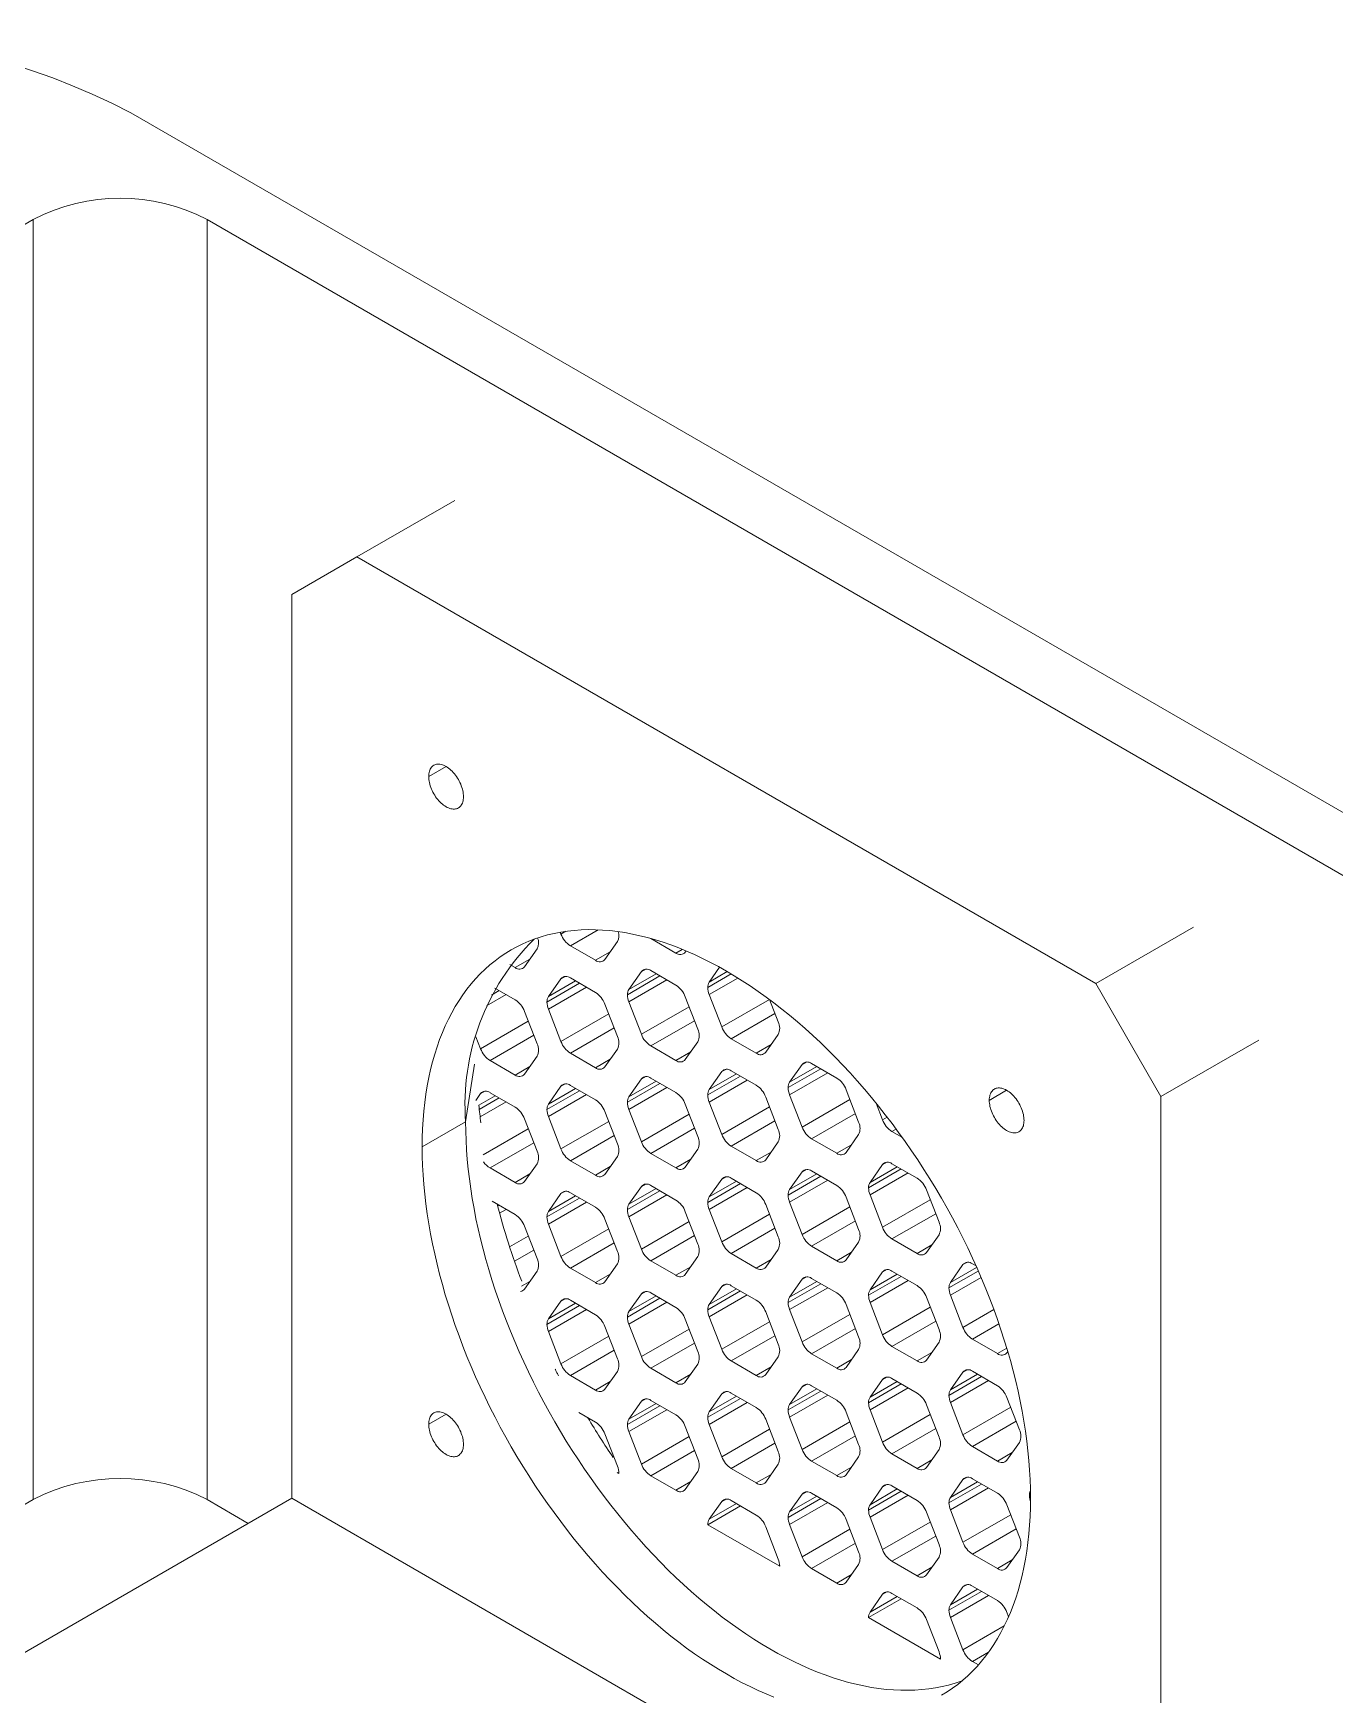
# Model space of a CAD drawing. Header units: millimetres. Extents: x 15 to 405, y 6 to 293.
# Drawn here: x 92.76 to 109.7, y 94.22 to 115.83 of the extents above; entities that cross this region are included whole.
import ezdxf

# ---------------------------------------------------------------- set-up
doc = ezdxf.new("R2010")
doc.units = ezdxf.units.MM

msp = doc.modelspace()

# ---------------------------------------------------------------- linework, layer by layer
at = {"color": 7, "linetype": 'Continuous', "lineweight": 18}
for p, q in [((144.2113, 85.8342), (94.035, 114.8003)), ((91.8894, 112.9086), (92.7622, 113.4124)), ((92.7622, 96.755), (92.7622, 113.4124)), ((141.8071, 86.4056), (95.0249, 113.4124)), ((95.0249, 96.755), (95.0249, 113.4124)), ((98.2493, 109.7546), (96.9765, 109.0199)), ((96.9765, 109.0199), (96.128, 108.5298)), ((106.5932, 103.4683), (96.9765, 109.0199)), ((96.128, 108.5298), (96.128, 96.7717)), ((98.1362, 106.2927), (97.9099, 106.162)), ((99.6226, 104.1375), (99.6323, 104.1125)), ((99.6323, 104.1125), (99.6954, 104.149)), ((99.7548, 103.9602), (100.1159, 104.1686)), ((100.2039, 103.7826), (100.3672, 104.0149)), ((100.7992, 104.0562), (100.8013, 104.055)), ((100.8013, 104.055), (100.8021, 104.0554)), ((100.8013, 104.055), (101.1279, 103.8664)), ((106.5932, 103.4683), (107.866, 104.203)), ((99.0349, 103.6768), (99.228, 103.7883)), ((99.1573, 103.6877), (99.3206, 103.9201)), ((99.7548, 103.9602), (100.0814, 103.7716)), ((100.0814, 103.7716), (100.2745, 103.8831)), ((101.1279, 103.8664), (101.2107, 103.9142)), ((101.2504, 103.8774), (101.2615, 103.8932)), ((98.9681, 103.7153), (99.0349, 103.6768)), ((99.6323, 103.5311), (99.6841, 103.561)), ((100.4966, 103.3229), (100.9209, 103.5678)), ((100.6788, 103.6259), (100.5155, 103.3936)), ((100.5155, 103.3936), (100.8691, 103.5977)), ((100.6788, 103.6259), (100.7306, 103.6558)), ((101.1279, 103.4484), (100.8013, 103.6369)), ((101.5431, 103.4177), (101.8483, 103.5939)), ((101.6971, 103.6806), (101.562, 103.4884)), ((101.562, 103.4884), (101.797, 103.6241)), ((98.7264, 103.3196), (98.8279, 103.3782)), ((98.7698, 103.4045), (98.7761, 103.4081)), ((99.0349, 103.2587), (98.7728, 103.41)), ((99.4501, 103.2281), (99.8744, 103.473)), ((99.6323, 103.5311), (99.469, 103.2988)), ((99.469, 103.2988), (99.8226, 103.5029)), ((99.469, 103.1355), (99.9641, 103.4213)), ((100.0814, 103.3535), (99.7548, 103.5421)), ((100.5155, 103.2303), (101.0106, 103.5161)), ((101.562, 103.3251), (101.9356, 103.5408)), ((107.4417, 101.9986), (106.5932, 103.4683)), ((98.6627, 103.1793), (98.9175, 103.3265)), ((99.469, 103.1355), (99.6323, 102.7146)), ((100.3672, 102.7803), (100.2039, 103.2012)), ((100.5155, 103.2303), (100.6788, 102.8094)), ((100.6788, 102.8094), (101.3, 103.168)), ((101.4137, 102.8751), (101.2504, 103.296)), ((101.562, 103.3251), (101.7253, 102.9042)), ((101.7253, 102.9042), (102.3449, 103.2619)), ((102.4602, 102.9699), (102.3478, 103.2597)), ((98.5858, 102.6198), (99.207, 102.9784)), ((99.3206, 102.6855), (99.1573, 103.1064)), ((99.6323, 102.7146), (100.2535, 103.0732)), ((100.8013, 102.6571), (101.3707, 102.9858)), ((101.8478, 102.7519), (102.4173, 103.0806)), ((98.5254, 102.7755), (98.5858, 102.6198)), ((98.7083, 102.4674), (99.2777, 102.7961)), ((99.7548, 102.5622), (100.3242, 102.891)), ((101.2504, 102.4795), (101.4137, 102.7118)), ((101.8478, 102.7519), (102.1744, 102.5633)), ((102.2969, 102.5743), (102.4602, 102.8066)), ((108.7145, 102.7333), (107.4417, 101.9986)), ((99.1573, 102.2898), (99.3206, 102.5222)), ((99.7548, 102.5622), (100.0814, 102.3737)), ((100.0814, 102.3737), (100.2745, 102.4852)), ((100.2039, 102.3846), (100.3672, 102.617)), ((100.8013, 102.6571), (101.1279, 102.4685)), ((101.1279, 102.4685), (101.321, 102.58)), ((102.1744, 102.5633), (102.3676, 102.6748)), ((98.3907, 101.671), (98.5045, 102.4217)), ((98.7083, 102.4674), (99.0349, 102.2789)), ((99.0349, 102.2789), (99.228, 102.3904)), ((100.6788, 102.228), (100.7306, 102.2579)), ((101.5431, 102.0198), (101.9674, 102.2647)), ((101.7253, 102.3228), (101.562, 102.0905)), ((101.562, 102.0905), (101.9157, 102.2946)), ((101.7253, 102.3228), (101.7771, 102.3527)), ((102.1744, 102.1453), (101.8478, 102.3338)), ((102.5896, 102.1146), (103.0139, 102.3596)), ((102.7719, 102.4177), (102.6086, 102.1853)), ((102.6086, 102.1853), (102.9622, 102.3895)), ((102.6086, 102.022), (103.1036, 102.3078)), ((102.7719, 102.4177), (102.8236, 102.4476)), ((103.2209, 102.2401), (102.8943, 102.4286)), ((98.5858, 102.0384), (98.6376, 102.0683)), ((99.0349, 101.8608), (98.7083, 102.0493)), ((99.4501, 101.8302), (99.8744, 102.0751)), ((99.6323, 102.1332), (99.469, 101.9009)), ((99.469, 101.9009), (99.8226, 102.105)), ((99.6323, 102.1332), (99.6841, 102.1631)), ((100.0814, 101.9556), (99.7548, 102.1442)), ((100.4966, 101.925), (100.9209, 102.1699)), ((100.6788, 102.228), (100.5155, 101.9957)), ((100.5155, 101.9957), (100.8691, 102.1998)), ((100.5155, 101.8324), (101.0106, 102.1182)), ((101.1279, 102.0504), (100.8013, 102.239)), ((101.562, 101.9272), (102.0571, 102.213)), ((103.5067, 101.6668), (103.3434, 102.0877)), ((105.4336, 102.08), (105.2072, 101.9494)), ((98.5858, 102.0384), (98.5222, 101.948)), ((98.5625, 101.8868), (98.7761, 102.0102)), ((98.5687, 101.8307), (98.8279, 101.9803)), ((98.5799, 101.7336), (98.9175, 101.9285)), ((99.469, 101.7376), (99.9641, 102.0234)), ((100.5155, 101.8324), (100.6788, 101.4115)), ((101.4137, 101.4772), (101.2504, 101.8981)), ((101.562, 101.9272), (101.7253, 101.5063)), ((101.7253, 101.5063), (102.3465, 101.8649)), ((102.4602, 101.572), (102.2969, 101.9929)), ((102.6086, 102.022), (102.7719, 101.6011)), ((102.7719, 101.6011), (103.3931, 101.9597)), ((103.7339, 101.9137), (103.8184, 101.6959)), ((107.4417, 90.2404), (107.4417, 101.9986)), ((98.3907, 101.671), (97.825, 101.3444)), ((99.3206, 101.2876), (99.1573, 101.7085)), ((99.469, 101.7376), (99.6323, 101.3167)), ((99.6323, 101.3167), (100.2535, 101.6753)), ((100.3672, 101.3824), (100.2039, 101.8033)), ((100.6788, 101.4115), (101.3, 101.7701)), ((101.8478, 101.354), (102.4173, 101.6827)), ((102.8943, 101.4488), (103.4638, 101.7775)), ((103.8184, 101.6959), (103.8787, 101.7308)), ((98.6201, 101.2417), (99.207, 101.5805)), ((98.7083, 101.0695), (99.2777, 101.3982)), ((99.7548, 101.1643), (100.3242, 101.493)), ((100.8013, 101.2591), (101.3707, 101.5879)), ((102.2969, 101.1764), (102.4602, 101.4087)), ((102.8943, 101.4488), (103.2209, 101.2602)), ((103.3434, 101.2712), (103.5067, 101.5035)), ((103.9409, 101.5436), (103.996, 101.5754)), ((103.9409, 101.5436), (104.0757, 101.4657)), ((100.2039, 100.9867), (100.3672, 101.2191)), ((100.8013, 101.2591), (101.1279, 101.0706)), ((101.1279, 101.0706), (101.321, 101.1821)), ((101.2504, 101.0815), (101.4137, 101.3139)), ((101.8478, 101.354), (102.1744, 101.1654)), ((102.1744, 101.1654), (102.3676, 101.2769)), ((103.2209, 101.2602), (103.4141, 101.3717)), ((98.7083, 101.0695), (99.0349, 100.881)), ((99.0349, 100.881), (99.228, 100.9925)), ((99.1573, 100.8919), (99.3206, 101.1243)), ((99.7548, 101.1643), (100.0814, 100.9758)), ((100.0814, 100.9758), (100.2745, 101.0873)), ((102.5896, 100.7167), (103.0139, 100.9616)), ((102.7719, 101.0197), (102.6086, 100.7874)), ((102.6086, 100.7874), (102.9622, 100.9915)), ((102.7719, 101.0197), (102.8236, 101.0496)), ((103.2209, 100.8422), (102.8943, 101.0307)), ((103.6361, 100.8115), (104.0605, 101.0565)), ((103.8184, 101.1146), (103.6551, 100.8822)), ((103.6551, 100.8822), (104.0087, 101.0864)), ((103.6551, 100.7189), (104.1501, 101.0047)), ((103.8184, 101.1146), (103.8702, 101.1445)), ((104.2675, 100.937), (103.9409, 101.1255)), ((99.6323, 100.7353), (99.6841, 100.7652)), ((100.0814, 100.5577), (99.7548, 100.7462)), ((100.4966, 100.5271), (100.9209, 100.772)), ((100.6788, 100.8301), (100.5155, 100.5978)), ((100.5155, 100.5978), (100.8691, 100.8019)), ((100.6788, 100.8301), (100.7306, 100.86)), ((101.1279, 100.6525), (100.8013, 100.8411)), ((101.5431, 100.6219), (101.9674, 100.8668)), ((101.7253, 100.9249), (101.562, 100.6926)), ((101.562, 100.6926), (101.9157, 100.8967)), ((101.562, 100.5293), (102.0571, 100.8151)), ((101.7253, 100.9249), (101.7771, 100.9548)), ((102.1744, 100.7473), (101.8478, 100.9359)), ((102.6086, 100.6241), (103.1036, 100.9099)), ((104.5532, 100.3637), (104.3899, 100.7846)), ((99.0349, 100.4629), (98.7353, 100.6358)), ((98.8073, 100.5705), (98.8279, 100.5824)), ((98.8316, 100.481), (98.9175, 100.5306)), ((99.4501, 100.4322), (99.8744, 100.6772)), ((99.6323, 100.7353), (99.469, 100.503)), ((99.469, 100.503), (99.8226, 100.7071)), ((99.469, 100.3396), (99.9641, 100.6254)), ((100.5155, 100.4345), (101.0106, 100.7202)), ((101.562, 100.5293), (101.7253, 100.1084)), ((102.4602, 100.1741), (102.2969, 100.595)), ((102.6086, 100.6241), (102.7719, 100.2032)), ((102.7719, 100.2032), (103.3931, 100.5618)), ((103.5067, 100.2689), (103.3434, 100.6898)), ((103.6551, 100.7189), (103.8184, 100.298)), ((103.8184, 100.298), (104.4396, 100.6566)), ((99.469, 100.3396), (99.6323, 99.9188)), ((100.3672, 99.9845), (100.2039, 100.4053)), ((100.5155, 100.4345), (100.6788, 100.0136)), ((100.6788, 100.0136), (101.3, 100.3722)), ((101.4137, 100.0793), (101.2504, 100.5002)), ((101.7253, 100.1084), (102.3465, 100.467)), ((102.8943, 100.0508), (103.4638, 100.3796)), ((103.9409, 100.1457), (104.5103, 100.4744)), ((98.964, 100.0423), (99.207, 100.1826)), ((99.3206, 99.8896), (99.1573, 100.3105)), ((99.6323, 99.9188), (100.2535, 100.2774)), ((100.8013, 99.8612), (101.3707, 100.1899)), ((101.8478, 99.956), (102.4173, 100.2848)), ((103.3434, 99.8733), (103.5067, 100.1056)), ((103.9409, 100.1457), (104.2675, 99.9571)), ((104.3899, 99.9681), (104.5532, 100.2004)), ((99.027, 99.8556), (99.2777, 100.0003)), ((99.7548, 99.7664), (100.3242, 100.0951)), ((101.2504, 99.6836), (101.4137, 99.916)), ((101.8478, 99.956), (102.1744, 99.7675)), ((102.2969, 99.7784), (102.4602, 100.0108)), ((102.8943, 100.0508), (103.2209, 99.8623)), ((103.2209, 99.8623), (103.4141, 99.9738)), ((104.2675, 99.9571), (104.4606, 100.0686)), ((99.1573, 99.494), (99.3206, 99.7263)), ((99.7548, 99.7664), (100.0814, 99.5779)), ((100.0814, 99.5779), (100.2745, 99.6894)), ((100.2039, 99.5888), (100.3672, 99.8212)), ((100.8013, 99.8612), (101.1279, 99.6727)), ((101.1279, 99.6727), (101.321, 99.7842)), ((102.1744, 99.7675), (102.3676, 99.879)), ((103.8184, 99.7166), (103.6551, 99.4843)), ((103.6551, 99.4843), (104.0087, 99.6884)), ((103.8184, 99.7166), (103.8702, 99.7465)), ((104.2675, 99.5391), (103.9409, 99.7276)), ((104.6827, 99.5084), (105.0641, 99.7286)), ((104.8649, 99.8115), (104.7016, 99.5791)), ((104.7016, 99.5791), (105.043, 99.7762)), ((104.8649, 99.8115), (104.9167, 99.8414)), ((105.0346, 99.7951), (104.9874, 99.8224)), ((99.1191, 99.5317), (99.228, 99.5945)), ((100.6788, 99.4322), (100.7306, 99.4621)), ((101.5431, 99.224), (101.9674, 99.4689)), ((101.7253, 99.527), (101.562, 99.2947)), ((101.562, 99.2947), (101.9157, 99.4988)), ((101.7253, 99.527), (101.7771, 99.5569)), ((102.1744, 99.3494), (101.8478, 99.538)), ((102.5896, 99.3188), (103.0139, 99.5637)), ((102.7719, 99.6218), (102.6086, 99.3895)), ((102.6086, 99.3895), (102.9622, 99.5936)), ((102.6086, 99.2262), (103.1036, 99.512)), ((102.7719, 99.6218), (102.8236, 99.6517)), ((103.2209, 99.4442), (102.8943, 99.6328)), ((103.6361, 99.4136), (104.0605, 99.6585)), ((103.6551, 99.321), (104.1501, 99.6068)), ((104.7016, 99.4158), (105.0999, 99.6457)), ((99.4501, 99.0343), (99.8744, 99.2793)), ((99.6323, 99.3374), (99.469, 99.105)), ((99.469, 99.105), (99.8226, 99.3092)), ((99.6323, 99.3374), (99.6841, 99.3673)), ((100.0814, 99.1598), (99.7548, 99.3483)), ((100.4966, 99.1291), (100.9209, 99.3741)), ((100.6788, 99.4322), (100.5155, 99.1999)), ((100.5155, 99.1999), (100.8691, 99.404)), ((100.5155, 99.0365), (101.0106, 99.3223)), ((101.1279, 99.2546), (100.8013, 99.4431)), ((101.562, 99.1314), (102.0571, 99.4171)), ((103.5067, 98.871), (103.3434, 99.2919)), ((103.6551, 99.321), (103.8184, 98.9001)), ((103.8184, 98.9001), (104.4396, 99.2587)), ((104.5532, 98.9658), (104.3899, 99.3867)), ((104.7016, 99.4158), (104.8649, 98.9949)), ((99.469, 98.9417), (99.9641, 99.2275)), ((100.5155, 99.0365), (100.6788, 98.6157)), ((101.4137, 98.6814), (101.2504, 99.1022)), ((101.562, 99.1314), (101.7253, 98.7105)), ((101.7253, 98.7105), (102.3465, 99.0691)), ((102.4602, 98.7762), (102.2969, 99.1971)), ((102.6086, 99.2262), (102.7719, 98.8053)), ((102.7719, 98.8053), (103.3931, 99.1639)), ((103.9409, 98.7477), (104.5103, 99.0765)), ((104.8649, 98.9949), (105.2665, 99.2268)), ((104.9874, 98.8426), (105.3325, 99.0418)), ((99.469, 98.9417), (99.6323, 98.5208)), ((99.6323, 98.5208), (100.2535, 98.8795)), ((100.3672, 98.5865), (100.2039, 99.0074)), ((100.6788, 98.6157), (101.3, 98.9743)), ((101.8478, 98.5581), (102.4173, 98.8868)), ((102.8943, 98.6529), (103.4638, 98.9817)), ((104.3899, 98.5702), (104.5532, 98.8025)), ((104.9874, 98.8426), (105.314, 98.654)), ((99.7548, 98.3685), (100.3242, 98.6972)), ((100.8013, 98.4633), (101.3707, 98.792)), ((102.2969, 98.3805), (102.4602, 98.6129)), ((102.8943, 98.6529), (103.2209, 98.4644)), ((103.3434, 98.4753), (103.5067, 98.7077)), ((103.9409, 98.7477), (104.2675, 98.5592)), ((104.2675, 98.5592), (104.4606, 98.6707)), ((105.314, 98.654), (105.435, 98.7239)), ((105.4364, 98.665), (105.4478, 98.6811)), ((99.7548, 98.3685), (100.0814, 98.1799)), ((100.2039, 98.1909), (100.3672, 98.4232)), ((100.8013, 98.4633), (101.1279, 98.2748)), ((101.1279, 98.2748), (101.321, 98.3863)), ((101.2504, 98.2857), (101.4137, 98.5181)), ((101.8478, 98.5581), (102.1744, 98.3696)), ((102.1744, 98.3696), (102.3676, 98.4811)), ((103.2209, 98.4644), (103.4141, 98.5759)), ((104.8649, 98.4135), (104.7016, 98.1812)), ((104.7016, 98.1812), (105.0552, 98.3853)), ((104.8649, 98.4135), (104.9167, 98.4434)), ((105.314, 98.236), (104.9874, 98.4245)), ((100.0814, 98.1799), (100.2745, 98.2914)), ((101.7253, 98.1291), (101.7771, 98.159)), ((102.5896, 97.9208), (103.0139, 98.1658)), ((102.7719, 98.2239), (102.6086, 97.9916)), ((102.6086, 97.9916), (102.9622, 98.1957)), ((102.7719, 98.2239), (102.8236, 98.2538)), ((103.2209, 98.0463), (102.8943, 98.2349)), ((103.6361, 98.0157), (104.0605, 98.2606)), ((103.8184, 98.3187), (103.6551, 98.0864)), ((103.6551, 98.0864), (104.0087, 98.2905)), ((103.6551, 97.9231), (104.1501, 98.2089)), ((103.8184, 98.3187), (103.8702, 98.3486)), ((104.2675, 98.1411), (103.9409, 98.3297)), ((104.6827, 98.1105), (105.107, 98.3554)), ((104.7016, 98.0179), (105.1967, 98.3037)), ((100.4966, 97.7312), (100.9209, 97.9762)), ((100.6788, 98.0343), (100.5155, 97.8019)), ((100.5155, 97.8019), (100.8691, 98.0061)), ((100.6788, 98.0343), (100.7306, 98.0642)), ((101.1279, 97.8567), (100.8013, 98.0452)), ((101.5431, 97.826), (101.9674, 98.071)), ((101.7253, 98.1291), (101.562, 97.8967)), ((101.562, 97.8967), (101.9157, 98.1009)), ((101.562, 97.7334), (102.0571, 98.0192)), ((102.1744, 97.9515), (101.8478, 98.14)), ((102.6086, 97.8283), (103.1036, 98.114)), ((104.5532, 97.5679), (104.3899, 97.9888)), ((104.7016, 98.0179), (104.8649, 97.597)), ((104.8649, 97.597), (105.4861, 97.9556)), ((105.5997, 97.6627), (105.4364, 98.0836)), ((98.1362, 97.866), (97.9099, 97.7353)), ((100.0814, 97.7619), (99.8658, 97.8863)), ((100.5155, 97.6386), (101.0106, 97.9244)), ((101.562, 97.7334), (101.7253, 97.3126)), ((102.4602, 97.3783), (102.2969, 97.7991)), ((102.6086, 97.8283), (102.7719, 97.4074)), ((102.7719, 97.4074), (103.3931, 97.766)), ((103.5067, 97.4731), (103.3434, 97.894)), ((103.6551, 97.9231), (103.8184, 97.5022)), ((103.8184, 97.5022), (104.4396, 97.8608)), ((104.9874, 97.4446), (105.5568, 97.7734)), ((100.3672, 97.1886), (100.2039, 97.6095)), ((100.5155, 97.6386), (100.6788, 97.2177)), ((100.6788, 97.2177), (101.3, 97.5763)), ((101.4137, 97.2834), (101.2504, 97.7043)), ((101.7253, 97.3126), (102.3465, 97.6712)), ((102.8943, 97.255), (103.4638, 97.5837)), ((103.9409, 97.3498), (104.5103, 97.6786)), ((100.8013, 97.0654), (101.3707, 97.3941)), ((101.8478, 97.1602), (102.4173, 97.4889)), ((103.3434, 97.0774), (103.5067, 97.3098)), ((103.9409, 97.3498), (104.2675, 97.1613)), ((104.3899, 97.1722), (104.5532, 97.4046)), ((104.9874, 97.4446), (105.314, 97.2561)), ((105.314, 97.2561), (105.5071, 97.3676)), ((105.4364, 97.2671), (105.5997, 97.4994)), ((100.3646, 97.1085), (100.3861, 97.096)), ((101.2504, 96.8878), (101.4137, 97.1201)), ((101.8478, 97.1602), (102.1744, 96.9717)), ((102.1744, 96.9717), (102.3676, 97.0832)), ((102.2969, 96.9826), (102.4602, 97.215)), ((102.8943, 97.255), (103.2209, 97.0665)), ((103.2209, 97.0665), (103.4141, 97.178)), ((104.2675, 97.1613), (104.4606, 97.2728)), ((100.8013, 97.0654), (101.1279, 96.8768)), ((101.1279, 96.8768), (101.321, 96.9883)), ((102.7719, 96.826), (102.8236, 96.8559)), ((103.6361, 96.6177), (104.0605, 96.8627)), ((103.8184, 96.9208), (103.6551, 96.6885)), ((103.6551, 96.6885), (104.0087, 96.8926)), ((103.8184, 96.9208), (103.8702, 96.9507)), ((104.2675, 96.7432), (103.9409, 96.9318)), ((104.6827, 96.7126), (105.107, 96.9575)), ((104.8649, 97.0156), (104.7016, 96.7833)), ((104.7016, 96.7833), (105.0552, 96.9874)), ((104.7016, 96.62), (105.1967, 96.9058)), ((104.8649, 97.0156), (104.9167, 97.0455)), ((105.314, 96.838), (104.9874, 97.0266)), ((91.3197, 93.9959), (96.128, 96.7717)), ((91.8894, 96.2511), (92.7622, 96.755)), ((95.0249, 96.755), (95.562, 96.4449)), ((107.4417, 90.2404), (96.128, 96.7717)), ((101.5431, 96.4281), (101.9674, 96.6731)), ((101.7253, 96.7312), (101.562, 96.4988)), ((101.562, 96.4988), (101.9157, 96.703)), ((101.7253, 96.7312), (101.7771, 96.7611)), ((102.1744, 96.5536), (101.8478, 96.7421)), ((102.5896, 96.5229), (103.0139, 96.7679)), ((102.7719, 96.826), (102.6086, 96.5936)), ((102.6086, 96.5936), (102.9622, 96.7978)), ((102.6086, 96.4303), (103.1036, 96.7161)), ((103.2209, 96.6484), (102.8943, 96.8369)), ((103.6551, 96.5252), (104.1501, 96.8109)), ((105.5997, 96.2648), (105.4364, 96.6857)), ((105.7292, 96.8074), (105.7445, 96.8162)), ((101.5431, 96.4281), (102.4791, 95.8878)), ((102.6086, 96.4303), (102.7719, 96.0095)), ((103.5067, 96.0752), (103.3434, 96.496)), ((103.6551, 96.5252), (103.8184, 96.1043)), ((103.8184, 96.1043), (104.4396, 96.4629)), ((104.5532, 96.17), (104.3899, 96.5909)), ((104.7016, 96.62), (104.8649, 96.1991)), ((104.8649, 96.1991), (105.4861, 96.5577)), ((102.4602, 95.9803), (102.2969, 96.4012)), ((102.7719, 96.0095), (103.3931, 96.3681)), ((103.9409, 95.9519), (104.5103, 96.2806)), ((104.9874, 96.0467), (105.5568, 96.3755)), ((102.8943, 95.8571), (103.4638, 96.1858)), ((104.3899, 95.7743), (104.5532, 96.0067)), ((104.9874, 96.0467), (105.314, 95.8582)), ((105.4364, 95.8691), (105.5997, 96.1015)), ((102.8943, 95.8571), (103.2209, 95.6686)), ((103.2209, 95.6686), (103.4141, 95.7801)), ((103.3434, 95.6795), (103.5067, 95.9119)), ((103.9409, 95.9519), (104.2675, 95.7634)), ((104.2675, 95.7634), (104.4606, 95.8749)), ((105.314, 95.8582), (105.5071, 95.9697)), ((104.6827, 95.3146), (105.107, 95.5596)), ((104.8649, 95.6177), (104.7016, 95.3854)), ((104.7016, 95.3854), (105.0552, 95.5895)), ((104.8649, 95.6177), (104.9167, 95.6476)), ((105.314, 95.4401), (104.9874, 95.6287)), ((103.6361, 95.2198), (104.0605, 95.4648)), ((103.8184, 95.5229), (103.6551, 95.2905)), ((103.6551, 95.2905), (104.0087, 95.4947)), ((103.8184, 95.5229), (103.8702, 95.5528)), ((104.2675, 95.3453), (103.9409, 95.5338)), ((104.7016, 95.2221), (105.1967, 95.5078)), ((103.6361, 95.2198), (104.5722, 94.6795)), ((104.5532, 94.7721), (104.3899, 95.1929)), ((104.7016, 95.2221), (104.8649, 94.8012)), ((105.4585, 95.231), (105.4364, 95.2878)), ((104.8649, 94.8012), (105.403, 95.1118)), ((104.9874, 94.6488), (105.1987, 94.7708)), ((104.9874, 94.6488), (105.0654, 94.6038))]:
    msp.add_line(p, q, dxfattribs=at)
at = {"color": 7, "linetype": 'Continuous', "lineweight": 18, "flags": 128}
for points in [[(98.3624, 105.9008), (98.3619, 105.9198), (98.3601, 105.9393), (98.3573, 105.9593), (98.3533, 105.9797), (98.3482, 106.0003), (98.342, 106.0211), (98.3348, 106.042), (98.3265, 106.0628), (98.3173, 106.0834), (98.3072, 106.1038), (98.2962, 106.1238), (98.2844, 106.1434), (98.2718, 106.1623), (98.2585, 106.1806), (98.2446, 106.1981), (98.2302, 106.2148), (98.2152, 106.2306), (98.1999, 106.2453), (98.1843, 106.259), (98.1684, 106.2715), (98.1523, 106.2827), (98.1362, 106.2927), (98.12, 106.3014), (98.104, 106.3086), (98.0881, 106.3145), (98.0724, 106.3189), (98.0571, 106.3219), (98.0422, 106.3234), (98.0277, 106.3234), (98.0138, 106.3219), (98.0006, 106.3189), (97.988, 106.3144), (97.9762, 106.3085), (97.9652, 106.3013), (97.955, 106.2926), (97.9458, 106.2826), (97.9376, 106.2713), (97.9303, 106.2588), (97.9242, 106.2451), (97.9191, 106.2304), (97.9151, 106.2146), (97.9122, 106.1979), (97.9105, 106.1804), (97.9099, 106.162)], [(97.9099, 106.162), (97.9105, 106.1431), (97.9122, 106.1235), (97.9151, 106.1035), (97.9191, 106.0831), (97.9242, 106.0625), (97.9303, 106.0417), (97.9376, 106.0208), (97.9458, 106), (97.955, 105.9794), (97.9652, 105.959), (97.9762, 105.939), (97.988, 105.9195), (98.0006, 105.9005), (98.0138, 105.8822), (98.0277, 105.8647), (98.0422, 105.848), (98.0571, 105.8323), (98.0724, 105.8175), (98.0881, 105.8039), (98.104, 105.7914), (98.12, 105.7801), (98.1362, 105.7701), (98.1523, 105.7615), (98.1684, 105.7542), (98.1843, 105.7483), (98.1999, 105.7439), (98.2152, 105.741), (98.2302, 105.7395), (98.2446, 105.7395), (98.2585, 105.741), (98.2718, 105.744), (98.2844, 105.7484), (98.2962, 105.7543), (98.3072, 105.7616), (98.3173, 105.7703), (98.3265, 105.7803), (98.3348, 105.7915), (98.342, 105.8041), (98.3482, 105.8177), (98.3533, 105.8325), (98.3573, 105.8482), (98.3601, 105.8649), (98.3619, 105.8825), (98.3624, 105.9008)], [(105.7446, 96.7726), (105.7433, 96.893), (105.7392, 97.015), (105.7324, 97.1384), (105.7229, 97.2631), (105.7108, 97.389), (105.6959, 97.516), (105.6783, 97.6441), (105.6581, 97.7732), (105.6352, 97.9032), (105.6097, 98.0339), (105.5816, 98.1654), (105.5508, 98.2975), (105.5175, 98.4301), (105.4816, 98.5631), (105.4432, 98.6964), (105.4023, 98.83), (105.3589, 98.9638), (105.313, 99.0976), (105.2648, 99.2314), (105.2141, 99.3651), (105.1611, 99.4986), (105.1058, 99.6318), (105.0482, 99.7646), (104.9884, 99.8969), (104.9264, 100.0286), (104.8622, 100.1596), (104.7959, 100.2899), (104.7275, 100.4194), (104.6572, 100.5479), (104.5848, 100.6754), (104.5106, 100.8018), (104.4345, 100.927), (104.3565, 101.051), (104.2768, 101.1735), (104.1954, 101.2946), (104.1124, 101.4142), (104.0277, 101.5322), (103.9415, 101.6484), (103.8538, 101.7629), (103.7647, 101.8755), (103.6743, 101.9863), (103.5826, 102.0949), (103.4896, 102.2016), (103.3954, 102.306), (103.3002, 102.4083), (103.2039, 102.5082), (103.1067, 102.6058), (103.0085, 102.7009), (102.9095, 102.7936), (102.8097, 102.8837), (102.7092, 102.9711), (102.6081, 103.0559), (102.5065, 103.138), (102.4043, 103.2172), (102.3017, 103.2936), (102.1988, 103.3671), (102.0955, 103.4377), (101.9921, 103.5052), (101.8885, 103.5697), (101.7848, 103.6311), (101.6812, 103.6894), (101.5776, 103.7445), (101.4742, 103.7964), (101.3709, 103.845), (101.268, 103.8904), (101.1654, 103.9324), (101.0632, 103.9711), (100.9616, 104.0065), (100.8604, 104.0384), (100.76, 104.067), (100.6602, 104.0921), (100.5612, 104.1137), (100.463, 104.1319), (100.3658, 104.1466), (100.2695, 104.1579), (100.1742, 104.1656), (100.0801, 104.1698), (99.9871, 104.1705), (99.8954, 104.1678), (99.8049, 104.1615), (99.7159, 104.1517), (99.6282, 104.1384), (99.542, 104.1217), (99.4573, 104.1015), (99.3743, 104.0778), (99.2929, 104.0507), (99.2132, 104.0202), (99.1352, 103.9862), (99.0591, 103.9489), (98.9848, 103.9082), (98.9125, 103.8643), (98.8421, 103.817), (98.7738, 103.7664), (98.7075, 103.7127), (98.6433, 103.6557), (98.5813, 103.5956), (98.5215, 103.5324), (98.4639, 103.4661), (98.4086, 103.3968), (98.3556, 103.3245), (98.3049, 103.2493), (98.2566, 103.1712), (98.2108, 103.0903), (98.1674, 103.0067), (98.1265, 102.9203), (98.0881, 102.8313), (98.0522, 102.7397), (98.0189, 102.6456), (97.9881, 102.549), (97.96, 102.45), (97.9345, 102.3487), (97.9116, 102.2452), (97.8914, 102.1395), (97.8738, 102.0316), (97.8589, 101.9217), (97.8467, 101.8099), (97.8373, 101.6962), (97.8305, 101.5806), (97.8264, 101.4634), (97.825, 101.3444)], [(105.6598, 101.6881), (105.6592, 101.7071), (105.6575, 101.7266), (105.6546, 101.7467), (105.6506, 101.767), (105.6455, 101.7877), (105.6393, 101.8085), (105.6321, 101.8293), (105.6239, 101.8501), (105.6147, 101.8708), (105.6045, 101.8911), (105.5935, 101.9111), (105.5817, 101.9307), (105.5691, 101.9496), (105.5558, 101.9679), (105.542, 101.9855), (105.5275, 102.0022), (105.5126, 102.0179), (105.4973, 102.0327), (105.4816, 102.0463), (105.4657, 102.0588), (105.4497, 102.0701), (105.4335, 102.08), (105.4174, 102.0887), (105.4013, 102.096), (105.3854, 102.1018), (105.3698, 102.1063), (105.3544, 102.1092), (105.3395, 102.1107), (105.3251, 102.1107), (105.3112, 102.1092), (105.2979, 102.1062), (105.2853, 102.1018), (105.2735, 102.0959), (105.2625, 102.0886), (105.2524, 102.0799), (105.2432, 102.0699), (105.2349, 102.0586), (105.2277, 102.0461), (105.2215, 102.0325), (105.2164, 102.0177), (105.2124, 102.0019), (105.2095, 101.9852), (105.2078, 101.9677), (105.2072, 101.9494)], [(105.2072, 101.9494), (105.2078, 101.9304), (105.2095, 101.9109), (105.2124, 101.8909), (105.2164, 101.8705), (105.2215, 101.8498), (105.2277, 101.829), (105.2349, 101.8082), (105.2432, 101.7874), (105.2524, 101.7667), (105.2625, 101.7464), (105.2735, 101.7264), (105.2853, 101.7068), (105.2979, 101.6879), (105.3112, 101.6696), (105.3251, 101.652), (105.3395, 101.6353), (105.3544, 101.6196), (105.3698, 101.6048), (105.3854, 101.5912), (105.4013, 101.5787), (105.4174, 101.5674), (105.4335, 101.5575), (105.4497, 101.5488), (105.4657, 101.5415), (105.4816, 101.5357), (105.4973, 101.5312), (105.5126, 101.5283), (105.5275, 101.5268), (105.542, 101.5268), (105.5558, 101.5283), (105.5691, 101.5313), (105.5817, 101.5357), (105.5935, 101.5416), (105.6045, 101.5489), (105.6147, 101.5576), (105.6239, 101.5676), (105.6321, 101.5789), (105.6393, 101.5914), (105.6455, 101.6051), (105.6506, 101.6198), (105.6546, 101.6356), (105.6575, 101.6523), (105.6592, 101.6698), (105.6598, 101.6881)], [(98.3907, 101.671), (98.3921, 101.5505), (98.3962, 101.4286), (98.4029, 101.3052), (98.4124, 101.1805), (98.4246, 101.0546), (98.4395, 100.9275), (98.457, 100.7994), (98.4773, 100.6704), (98.5001, 100.5404), (98.5257, 100.4096), (98.5538, 100.2782), (98.5845, 100.1461), (98.6179, 100.0135), (98.6537, 99.8805), (98.6922, 99.7471), (98.7331, 99.6135), (98.7765, 99.4798), (98.8223, 99.3459), (98.8706, 99.2121), (98.9212, 99.0784), (98.9742, 98.945), (99.0296, 98.8118), (99.0872, 98.679), (99.147, 98.5467), (99.209, 98.415), (99.2732, 98.2839), (99.3395, 98.1536), (99.4078, 98.0242), (99.4782, 97.8956), (99.5505, 97.7681), (99.6248, 97.6417), (99.7009, 97.5165), (99.7788, 97.3926), (99.8585, 97.2701), (99.94, 97.149), (100.023, 97.0294), (100.1077, 96.9114), (100.1939, 96.7952), (100.2815, 96.6807), (100.3706, 96.568), (100.4611, 96.4573), (100.5528, 96.3486), (100.6458, 96.242), (100.7399, 96.1375), (100.8352, 96.0353), (100.9315, 95.9354), (101.0287, 95.8378), (101.1269, 95.7426), (101.2259, 95.65), (101.3257, 95.5599), (101.4261, 95.4724), (101.5272, 95.3876), (101.6289, 95.3056), (101.7311, 95.2263), (101.8337, 95.1499), (101.9366, 95.0764), (102.0398, 95.0059), (102.1433, 94.9383), (102.2469, 94.8738), (102.3505, 94.8124), (102.4542, 94.7542), (102.5578, 94.6991), (102.6612, 94.6472), (102.7644, 94.5985), (102.8674, 94.5532), (102.97, 94.5111), (103.0721, 94.4724), (103.1738, 94.4371), (103.2749, 94.4051), (103.3754, 94.3766), (103.4752, 94.3515), (103.5742, 94.3298), (103.6723, 94.3117), (103.7696, 94.2969), (103.8659, 94.2857), (103.9611, 94.278), (104.0553, 94.2738), (104.1482, 94.273), (104.24, 94.2758), (104.3304, 94.2821), (104.4195, 94.2919), (104.5072, 94.3051), (104.5934, 94.3219), (104.678, 94.3421), (104.7611, 94.3658), (104.8425, 94.3929), (104.8531, 94.3967)], [(97.825, 101.3444), (97.8264, 101.224), (97.8305, 101.102), (97.8373, 100.9786), (97.8467, 100.854), (97.8589, 100.728), (97.8738, 100.601), (97.8914, 100.4729), (97.9116, 100.3438), (97.9345, 100.2138), (97.96, 100.0831), (97.9881, 99.9516), (98.0189, 99.8195), (98.0522, 99.687), (98.0881, 99.5539), (98.1265, 99.4206), (98.1674, 99.287), (98.2108, 99.1532), (98.2566, 99.0194), (98.3049, 98.8856), (98.3556, 98.7519), (98.4086, 98.6184), (98.4639, 98.4852), (98.5215, 98.3524), (98.5813, 98.2201), (98.6433, 98.0884), (98.7075, 97.9574), (98.7738, 97.8271), (98.8421, 97.6976), (98.9125, 97.5691), (98.9848, 97.4416), (99.0591, 97.3152), (99.1352, 97.19), (99.2132, 97.0661), (99.2929, 96.9435), (99.3743, 96.8224), (99.4573, 96.7028), (99.542, 96.5849), (99.6282, 96.4686), (99.7159, 96.3541), (99.8049, 96.2415), (99.8954, 96.1308), (99.9871, 96.0221), (100.0801, 95.9154), (100.1742, 95.811), (100.2695, 95.7087), (100.3658, 95.6088), (100.463, 95.5112), (100.5612, 95.4161), (100.6602, 95.3234), (100.76, 95.2333), (100.8604, 95.1459), (100.9616, 95.0611), (101.0632, 94.979), (101.1654, 94.8998), (101.268, 94.8234), (101.3709, 94.7499), (101.4742, 94.6793), (101.5776, 94.6118), (101.6812, 94.5473), (101.7848, 94.4859), (101.8885, 94.4276), (101.9921, 94.3725), (102.0955, 94.3206), (102.1988, 94.272), (102.3017, 94.2266), (102.4043, 94.1846)], [(98.3624, 97.4741), (98.3619, 97.4931), (98.3601, 97.5126), (98.3573, 97.5326), (98.3533, 97.553), (98.3482, 97.5736), (98.342, 97.5944), (98.3348, 97.6153), (98.3265, 97.6361), (98.3173, 97.6567), (98.3072, 97.6771), (98.2962, 97.6971), (98.2844, 97.7166), (98.2718, 97.7356), (98.2585, 97.7539), (98.2446, 97.7714), (98.2302, 97.7881), (98.2152, 97.8039), (98.1999, 97.8186), (98.1843, 97.8323), (98.1684, 97.8448), (98.1523, 97.856), (98.1362, 97.866), (98.12, 97.8747), (98.104, 97.8819), (98.0881, 97.8878), (98.0724, 97.8922), (98.0571, 97.8952), (98.0422, 97.8967), (98.0277, 97.8967), (98.0138, 97.8952), (98.0006, 97.8922), (97.988, 97.8877), (97.9762, 97.8818), (97.9652, 97.8745), (97.955, 97.8659), (97.9458, 97.8559), (97.9376, 97.8446), (97.9303, 97.8321), (97.9242, 97.8184), (97.9191, 97.8037), (97.9151, 97.7879), (97.9122, 97.7712), (97.9105, 97.7537), (97.9099, 97.7353)], [(97.9099, 97.7353), (97.9105, 97.7164), (97.9122, 97.6968), (97.9151, 97.6768), (97.9191, 97.6564), (97.9242, 97.6358), (97.9303, 97.615), (97.9376, 97.5941), (97.9458, 97.5733), (97.955, 97.5527), (97.9652, 97.5323), (97.9762, 97.5123), (97.988, 97.4928), (98.0006, 97.4738), (98.0138, 97.4555), (98.0277, 97.438), (98.0422, 97.4213), (98.0571, 97.4055), (98.0724, 97.3908), (98.0881, 97.3772), (98.104, 97.3647), (98.12, 97.3534), (98.1362, 97.3434), (98.1523, 97.3348), (98.1684, 97.3275), (98.1843, 97.3216), (98.1999, 97.3172), (98.2152, 97.3143), (98.2302, 97.3128), (98.2446, 97.3128), (98.2585, 97.3143), (98.2718, 97.3173), (98.2844, 97.3217), (98.2962, 97.3276), (98.3072, 97.3349), (98.3173, 97.3436), (98.3265, 97.3536), (98.3348, 97.3648), (98.342, 97.3774), (98.3482, 97.391), (98.3533, 97.4058), (98.3573, 97.4215), (98.3601, 97.4382), (98.3619, 97.4558), (98.3624, 97.4741)], [(104.5848, 94.2088), (104.6572, 94.2527), (104.7275, 94.3), (104.7959, 94.3506), (104.8622, 94.4043), (104.9264, 94.4613), (104.9884, 94.5214), (105.0482, 94.5846), (105.1058, 94.6509), (105.1611, 94.7202), (105.2141, 94.7925), (105.2648, 94.8677), (105.313, 94.9458), (105.3589, 95.0267), (105.4023, 95.1103), (105.4432, 95.1967), (105.4816, 95.2857), (105.5175, 95.3773), (105.5508, 95.4714), (105.5816, 95.568), (105.6097, 95.667), (105.6352, 95.7683), (105.6581, 95.8718), (105.6783, 95.9775), (105.6959, 96.0854), (105.7108, 96.1953), (105.7229, 96.3071), (105.7324, 96.4208), (105.7392, 96.5364), (105.7433, 96.6536), (105.7446, 96.7726)]]:
    msp.add_lwpolyline(points, dxfattribs=at)
at = {"color": 7, "linetype": 'Continuous', "lineweight": 18}
for centre, radius, start, end in [((89.7923, 106.612), 9.2221, 62.60967, 117.39033), ((93.8935, 111.2308), 2.4575, 62.58879, 117.41121), ((101.4132, 101.892), 3.0306, 134.68156, 184.18269), ((99.1701, 103.9992), 0.1701, 332.27466, 21.96738), ((99.9179, 104.2167), 0.304, 200.03867, 237.55047), ((100.2219, 104.0924), 0.1647, 331.90746, 18.60265), ((100.1371, 103.8384), 0.087, 230.1481, 320.07094), ((101.1837, 103.9332), 0.087, 230.1481, 320.07094), ((99.0906, 103.7436), 0.087, 230.1481, 320.07094), ((99.699, 103.4753), 0.087, 50.1481, 140.07094), ((100.7455, 103.5701), 0.087, 50.1481, 140.07094), ((99.9183, 103.097), 0.304, 20.03867, 57.55047), ((100.6192, 103.3279), 0.1227, 147.6508, 182.35148), ((100.9648, 103.1918), 0.304, 20.03867, 57.55047), ((101.6657, 103.4227), 0.1227, 147.6508, 182.35148), ((101.8034, 103.4227), 0.2604, 181.10815, 202.02116), ((98.8718, 103.0022), 0.304, 20.03867, 57.55047), ((99.5727, 103.2331), 0.1227, 147.6508, 182.35148), ((99.7104, 103.2331), 0.2604, 181.10815, 202.02116), ((100.7569, 103.3279), 0.2604, 181.10815, 202.02116), ((102.2925, 102.8883), 0.1865, 334.03604, 25.96396), ((99.9179, 102.8188), 0.304, 200.03867, 237.55047), ((100.1995, 102.6986), 0.1865, 334.03604, 25.96396), ((100.9644, 102.9136), 0.304, 200.03867, 237.55047), ((101.246, 102.7935), 0.1865, 334.03604, 25.96396), ((102.0109, 103.0084), 0.304, 200.03867, 237.55047), ((98.8714, 102.7239), 0.304, 200.03867, 237.55047), ((99.153, 102.6038), 0.1865, 334.03604, 25.96396), ((101.1837, 102.5353), 0.087, 230.1481, 320.07094), ((102.2302, 102.6301), 0.087, 230.1481, 320.07094), ((99.0906, 102.3457), 0.087, 230.1481, 320.07094), ((100.1371, 102.4405), 0.087, 230.1481, 320.07094), ((100.7455, 102.1722), 0.087, 50.1481, 140.07094), ((101.7921, 102.267), 0.087, 50.1481, 140.07094), ((102.8386, 102.3618), 0.087, 50.1481, 140.07094), ((98.6525, 101.9826), 0.087, 50.1481, 140.07094), ((99.699, 102.0774), 0.087, 50.1481, 140.07094), ((100.9648, 101.7939), 0.304, 20.03867, 57.55047), ((101.6657, 102.0248), 0.1227, 147.6508, 182.35148), ((102.0113, 101.8887), 0.304, 20.03867, 57.55047), ((102.7123, 102.1196), 0.1227, 147.6508, 182.35148), ((102.8499, 102.1196), 0.2604, 181.10815, 202.02116), ((103.0578, 101.9836), 0.304, 20.03867, 57.55047), ((106.1142, 102.652), 7.59, 185.79029, 187.52089), ((98.8718, 101.6043), 0.304, 20.03867, 57.55047), ((99.5727, 101.8352), 0.1227, 147.6508, 182.35148), ((99.7104, 101.8352), 0.2604, 181.10815, 202.02116), ((99.9183, 101.6991), 0.304, 20.03867, 57.55047), ((100.6192, 101.93), 0.1227, 147.6508, 182.35148), ((100.7569, 101.93), 0.2604, 181.10815, 202.02116), ((101.8034, 102.0248), 0.2604, 181.10815, 202.02116), ((103.339, 101.5852), 0.1865, 334.03604, 25.96396), ((104.104, 101.8001), 0.304, 200.03867, 237.55047), ((100.9644, 101.5157), 0.304, 200.03867, 237.55047), ((101.246, 101.3955), 0.1865, 334.03604, 25.96396), ((102.0109, 101.6105), 0.304, 200.03867, 237.55047), ((102.2925, 101.4904), 0.1865, 334.03604, 25.96396), ((103.0574, 101.7053), 0.304, 200.03867, 237.55047), ((99.153, 101.2059), 0.1865, 334.03604, 25.96396), ((99.9179, 101.4208), 0.304, 200.03867, 237.55047), ((100.1995, 101.3007), 0.1865, 334.03604, 25.96396), ((103.2767, 101.327), 0.087, 230.1481, 320.07094), ((98.8485, 101.2999), 0.2698, 214.20788, 238.67427), ((100.1371, 101.0426), 0.087, 230.1481, 320.07094), ((101.1837, 101.1374), 0.087, 230.1481, 320.07094), ((102.2302, 101.2322), 0.087, 230.1481, 320.07094), ((102.8386, 100.9639), 0.087, 50.1481, 140.07094), ((103.8851, 101.0587), 0.087, 50.1481, 140.07094), ((99.0906, 100.9478), 0.087, 230.1481, 320.07094), ((99.699, 100.6795), 0.087, 50.1481, 140.07094), ((100.7455, 100.7743), 0.087, 50.1481, 140.07094), ((101.7921, 100.8691), 0.087, 50.1481, 140.07094), ((102.0113, 100.4908), 0.304, 20.03867, 57.55047), ((102.7123, 100.7217), 0.1227, 147.6508, 182.35148), ((103.0578, 100.5856), 0.304, 20.03867, 57.55047), ((103.7588, 100.8165), 0.1227, 147.6508, 182.35148), ((103.8965, 100.8165), 0.2604, 181.10815, 202.02116), ((104.1044, 100.6805), 0.304, 20.03867, 57.55047), ((108.5091, 103.1595), 10.0413, 194.77642, 200.78388), ((99.9183, 100.3012), 0.304, 20.03867, 57.55047), ((100.6192, 100.5321), 0.1227, 147.6508, 182.35148), ((100.9648, 100.396), 0.304, 20.03867, 57.55047), ((101.6657, 100.6269), 0.1227, 147.6508, 182.35148), ((101.8034, 100.6269), 0.2604, 181.10815, 202.02116), ((102.8499, 100.7217), 0.2604, 181.10815, 202.02116), ((98.8718, 100.2064), 0.304, 20.03867, 57.55047), ((99.5727, 100.4373), 0.1227, 147.6508, 182.35148), ((99.7104, 100.4373), 0.2604, 181.10815, 202.02116), ((100.7569, 100.5321), 0.2604, 181.10815, 202.02116), ((104.3855, 100.2821), 0.1865, 334.03604, 25.96396), ((102.0109, 100.2125), 0.304, 200.03867, 237.55047), ((102.2925, 100.0924), 0.1865, 334.03604, 25.96396), ((103.0574, 100.3074), 0.304, 200.03867, 237.55047), ((103.339, 100.1873), 0.1865, 334.03604, 25.96396), ((104.104, 100.4022), 0.304, 200.03867, 237.55047), ((99.153, 99.808), 0.1865, 334.03604, 25.96396), ((99.9179, 100.0229), 0.304, 200.03867, 237.55047), ((100.1995, 99.9028), 0.1865, 334.03604, 25.96396), ((100.9644, 100.1177), 0.304, 200.03867, 237.55047), ((101.246, 99.9976), 0.1865, 334.03604, 25.96396), ((104.3232, 100.0239), 0.087, 230.1481, 320.07094), ((101.1837, 99.7395), 0.087, 230.1481, 320.07094), ((102.2302, 99.8343), 0.087, 230.1481, 320.07094), ((103.2767, 99.9291), 0.087, 230.1481, 320.07094), ((103.8851, 99.6608), 0.087, 50.1481, 140.07094), ((104.9316, 99.7556), 0.087, 50.1481, 140.07094), ((99.1, 99.5336), 0.0697, 274.52239, 325.4), ((100.1371, 99.6447), 0.087, 230.1481, 320.07094), ((100.7455, 99.3764), 0.087, 50.1481, 140.07094), ((101.7921, 99.4712), 0.087, 50.1481, 140.07094), ((102.8386, 99.566), 0.087, 50.1481, 140.07094), ((103.7588, 99.4186), 0.1227, 147.6508, 182.35148), ((104.1044, 99.2825), 0.304, 20.03867, 57.55047), ((104.8053, 99.5134), 0.1227, 147.6508, 182.35148), ((104.943, 99.5134), 0.2604, 181.10815, 202.02116), ((99.699, 99.2815), 0.087, 50.1481, 140.07094), ((100.9648, 98.9981), 0.304, 20.03867, 57.55047), ((101.6657, 99.229), 0.1227, 147.6508, 182.35148), ((102.0113, 99.0929), 0.304, 20.03867, 57.55047), ((102.7123, 99.3238), 0.1227, 147.6508, 182.35148), ((102.8499, 99.3238), 0.2604, 181.10815, 202.02116), ((103.0578, 99.1877), 0.304, 20.03867, 57.55047), ((103.8965, 99.4186), 0.2604, 181.10815, 202.02116), ((99.5727, 99.0394), 0.1227, 147.6508, 182.35148), ((99.7104, 99.0394), 0.2604, 181.10815, 202.02116), ((99.9183, 98.9033), 0.304, 20.03867, 57.55047), ((100.6192, 99.1342), 0.1227, 147.6508, 182.35148), ((100.7569, 99.1342), 0.2604, 181.10815, 202.02116), ((101.8034, 99.229), 0.2604, 181.10815, 202.02116), ((103.0574, 98.9094), 0.304, 200.03867, 237.55047), ((103.339, 98.7893), 0.1865, 334.03604, 25.96396), ((104.104, 99.0043), 0.304, 200.03867, 237.55047), ((104.3855, 98.8842), 0.1865, 334.03604, 25.96396), ((105.1505, 99.0991), 0.304, 200.03867, 237.55047), ((100.1995, 98.5049), 0.1865, 334.03604, 25.96396), ((100.9644, 98.7198), 0.304, 200.03867, 237.55047), ((101.246, 98.5997), 0.1865, 334.03604, 25.96396), ((102.0109, 98.8146), 0.304, 200.03867, 237.55047), ((102.2925, 98.6945), 0.1865, 334.03604, 25.96396), ((105.3697, 98.7208), 0.087, 230.1481, 320.07094), ((99.9179, 98.625), 0.304, 200.03867, 237.55047), ((102.2302, 98.4364), 0.087, 230.1481, 320.07094), ((103.2767, 98.5312), 0.087, 230.1481, 320.07094), ((104.3232, 98.626), 0.087, 230.1481, 320.07094), ((104.9316, 98.3577), 0.087, 50.1481, 140.07094), ((100.1371, 98.2467), 0.087, 230.1481, 320.07094), ((101.1837, 98.3416), 0.087, 230.1481, 320.07094), ((101.7921, 98.0733), 0.087, 50.1481, 140.07094), ((102.8386, 98.1681), 0.087, 50.1481, 140.07094), ((103.8851, 98.2629), 0.087, 50.1481, 140.07094), ((104.8053, 98.1155), 0.1227, 147.6508, 182.35148), ((105.1509, 97.9794), 0.304, 20.03867, 57.55047), ((100.7455, 97.9784), 0.087, 50.1481, 140.07094), ((102.0113, 97.695), 0.304, 20.03867, 57.55047), ((102.7123, 97.9259), 0.1227, 147.6508, 182.35148), ((103.0578, 97.7898), 0.304, 20.03867, 57.55047), ((103.7588, 98.0207), 0.1227, 147.6508, 182.35148), ((103.8965, 98.0207), 0.2604, 181.10815, 202.02116), ((104.1044, 97.8846), 0.304, 20.03867, 57.55047), ((104.943, 98.1155), 0.2604, 181.10815, 202.02116), ((109.7519, 103.6561), 11.3802, 210.85969, 213.93362), ((99.9183, 97.5054), 0.304, 20.03867, 57.55047), ((100.6192, 97.7363), 0.1227, 147.6508, 182.35148), ((100.7569, 97.7363), 0.2604, 181.10815, 202.02116), ((100.9648, 97.6002), 0.304, 20.03867, 57.55047), ((101.6657, 97.8311), 0.1227, 147.6508, 182.35148), ((101.8034, 97.8311), 0.2604, 181.10815, 202.02116), ((102.8499, 97.9259), 0.2604, 181.10815, 202.02116), ((104.104, 97.6063), 0.304, 200.03867, 237.55047), ((104.3855, 97.4862), 0.1865, 334.03604, 25.96396), ((105.1505, 97.7012), 0.304, 200.03867, 237.55047), ((105.4321, 97.5811), 0.1865, 334.03604, 25.96396), ((102.0109, 97.4167), 0.304, 200.03867, 237.55047), ((102.2925, 97.2966), 0.1865, 334.03604, 25.96396), ((103.0574, 97.5115), 0.304, 200.03867, 237.55047), ((103.339, 97.3914), 0.1865, 334.03604, 25.96396), ((100.1258, 97.091), 0.2604, 1.10815, 22.02116), ((100.9644, 97.3219), 0.304, 200.03867, 237.55047), ((101.246, 97.2018), 0.1865, 334.03604, 25.96396), ((103.2767, 97.1333), 0.087, 230.1481, 320.07094), ((104.3232, 97.2281), 0.087, 230.1481, 320.07094), ((105.3697, 97.3229), 0.087, 230.1481, 320.07094), ((93.8935, 94.5734), 2.4575, 62.58879, 117.41121), ((101.1837, 96.9436), 0.087, 230.1481, 320.07094), ((102.2302, 97.0385), 0.087, 230.1481, 320.07094), ((102.8386, 96.7701), 0.087, 50.1481, 140.07094), ((103.8851, 96.865), 0.087, 50.1481, 140.07094), ((104.9316, 96.9598), 0.087, 50.1481, 140.07094), ((105.8612, 96.8108), 0.1321, 152.80219, 181.47298), ((101.7921, 96.6753), 0.087, 50.1481, 140.07094), ((103.0578, 96.3919), 0.304, 20.03867, 57.55047), ((103.7588, 96.6228), 0.1227, 147.6508, 182.35148), ((104.1044, 96.4867), 0.304, 20.03867, 57.55047), ((104.8053, 96.7176), 0.1227, 147.6508, 182.35148), ((104.943, 96.7176), 0.2604, 181.10815, 202.02116), ((105.1509, 96.5815), 0.304, 20.03867, 57.55047), ((105.9851, 96.812), 0.256, 181.0233, 199.90756), ((101.6657, 96.4332), 0.1227, 147.6508, 182.35148), ((102.0113, 96.2971), 0.304, 20.03867, 57.55047), ((102.7123, 96.528), 0.1227, 147.6508, 182.35148), ((102.8499, 96.528), 0.2604, 181.10815, 202.02116), ((103.8965, 96.6228), 0.2604, 181.10815, 202.02116), ((105.4321, 96.1831), 0.1865, 334.03604, 25.96396), ((103.0574, 96.1136), 0.304, 200.03867, 237.55047), ((103.339, 95.9935), 0.1865, 334.03604, 25.96396), ((104.104, 96.2084), 0.304, 200.03867, 237.55047), ((104.3855, 96.0883), 0.1865, 334.03604, 25.96396), ((105.1505, 96.3032), 0.304, 200.03867, 237.55047), ((102.2188, 95.8827), 0.2604, 1.10815, 22.02116), ((104.3232, 95.8302), 0.087, 230.1481, 320.07094), ((105.3697, 95.925), 0.087, 230.1481, 320.07094), ((103.2767, 95.7353), 0.087, 230.1481, 320.07094), ((104.9316, 95.5619), 0.087, 50.1481, 140.07094), ((103.8851, 95.467), 0.087, 50.1481, 140.07094), ((104.1044, 95.0888), 0.304, 20.03867, 57.55047), ((104.8053, 95.3197), 0.1227, 147.6508, 182.35148), ((105.1509, 95.1836), 0.304, 20.03867, 57.55047), ((103.7588, 95.2249), 0.1227, 147.6508, 182.35148), ((104.943, 95.3197), 0.2604, 181.10815, 202.02116), ((104.3118, 94.6744), 0.2604, 1.10815, 22.02116), ((105.1505, 94.9053), 0.304, 200.03867, 237.55047)]:
    msp.add_arc(centre, radius, start, end, dxfattribs=at)
msp.add_open_spline([(99.6017, 98.3655), (99.5984, 98.3708), (99.5908, 98.3836), (99.5803, 98.4032), (99.5702, 98.4234), (99.5631, 98.4384), (99.5594, 98.4472), (99.5583, 98.4498)], degree=3, knots=[0, 0, 0, 0, 0.2027291, 0.4845814, 0.69638, 0.9084669, 1, 1, 1, 1], dxfattribs=at)

doc.saveas('drawing.dxf')
